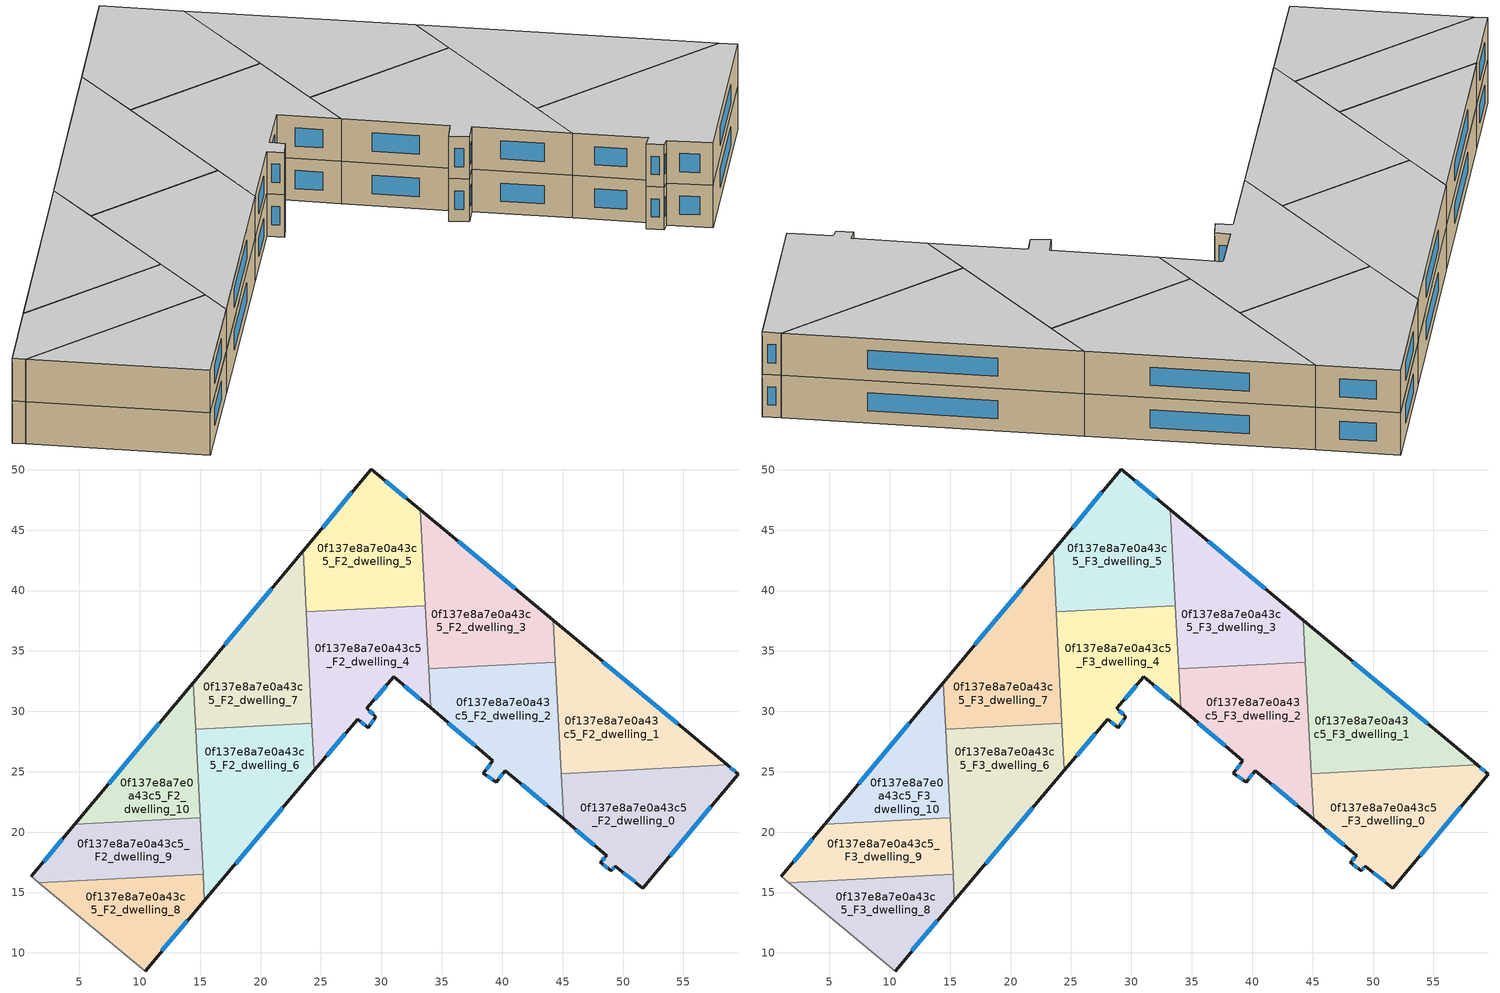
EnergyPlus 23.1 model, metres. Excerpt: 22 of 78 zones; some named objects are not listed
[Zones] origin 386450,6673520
0f137e8a7e0a43c5_F2_dwelling_0
 floor to 0f137e8a7e0a43c5_F1_dwelling_0 (EU_floor_Construction): 59.53,24.81 51.65,15.37 49.36,17.18 49.01,16.81 48.12,17.5 48.66,18.07 45.07,21.07 44.88,24.86 58.63,25.56 z6
 wall outside (EU_wall_Construction): 45.07,21.07 48.66,18.07 48.12,17.5 49.01,16.81 49.36,17.18 51.65,15.37 59.53,24.81 58.63,25.56 z6:9
 wall to 0f137e8a7e0a43c5_F2_dwelling_1 (EU_wall_Construction): 58.63,25.56 44.88,24.86 z6:9
 wall to 0f137e8a7e0a43c5_F2_dwelling_2 (EU_wall_Construction): 44.88,24.86 45.07,21.07 z6:9
 window (EU_Window_Construction): 48.37,17.3 48.75,17.01 / 48.5,17.9 48.27,17.66 / 46.1,20.21 47.63,18.92 / 59.27,25.03 58.89,25.35 / 53.9,18.07 57.28,22.11 / 50.02,16.66 50.99,15.89 / 49.11,16.91 49.26,17.07 z6.86:8.14
0f137e8a7e0a43c5_F2_dwelling_1
 floor to 0f137e8a7e0a43c5_F1_dwelling_1 (EU_floor_Construction): 58.63,25.56 44.88,24.86 44.22,37.54 z6
 wall outside (EU_wall_Construction): 58.63,25.56 44.22,37.54 z6:9
 wall to 0f137e8a7e0a43c5_F2_dwelling_3 (EU_wall_Construction): 44.22,37.54 44.4,34.08 z6:9
 wall to 0f137e8a7e0a43c5_F2_dwelling_2 (EU_wall_Construction): 44.4,34.08 44.88,24.86 z6:9
 window (EU_Window_Construction): 54.51,28.99 48.34,34.12 z6.86:8.14
0f137e8a7e0a43c5_F2_dwelling_10
 floor to 0f137e8a7e0a43c5_F1_dwelling_10 (EU_floor_Construction): 14.42,32.38 15,21.17 4.62,20.64 z6
 wall outside (EU_wall_Construction): 14.42,32.38 4.62,20.64 z6:9
 wall to 0f137e8a7e0a43c5_F2_dwelling_9 (EU_wall_Construction): 4.62,20.64 15,21.17 z6:9
 wall to 0f137e8a7e0a43c5_F2_dwelling_6 (EU_wall_Construction): 15,21.17 14.62,28.53 z6:9
 wall to 0f137e8a7e0a43c5_F2_dwelling_7 (EU_wall_Construction): 14.62,28.53 14.42,32.38 z6:9
 window (EU_Window_Construction): 11.62,29.03 7.42,23.99 z6.86:8.14
0f137e8a7e0a43c5_F2_dwelling_2
 floor to 0f137e8a7e0a43c5_F1_dwelling_2 (EU_floor_Construction): 44.4,34.08 45.07,21.07 40.26,25.1 39.51,24.15 38.44,24.88 39.22,25.91 34.07,30.28 33.9,33.54 z6
 wall outside (EU_wall_Construction): 34.07,30.28 39.22,25.91 38.44,24.88 39.51,24.15 40.26,25.1 45.07,21.07 z6:9
 wall to 0f137e8a7e0a43c5_F2_dwelling_3 (EU_wall_Construction): 44.4,34.08 33.9,33.54 z6:9
 wall to 0f137e8a7e0a43c5_F2_dwelling_4 (EU_wall_Construction): 33.9,33.54 34.07,30.28 z6:9
 window (EU_Window_Construction): 38.75,24.67 39.2,24.36 / 39,25.61 38.66,25.17 / 35.54,29.03 37.75,27.16 / 41.64,23.95 43.7,22.22 / 39.72,24.42 40.05,24.83 z6.86:8.14
0f137e8a7e0a43c5_F2_dwelling_3
 floor to 0f137e8a7e0a43c5_F1_dwelling_3 (EU_floor_Construction): 44.22,37.54 44.4,34.08 33.9,33.54 33.22,46.7 z6
 wall outside (EU_wall_Construction): 44.22,37.54 33.22,46.7 z6:9
 wall to 0f137e8a7e0a43c5_F2_dwelling_5 (EU_wall_Construction): 33.22,46.7 33.63,38.74 z6:9
 wall to 0f137e8a7e0a43c5_F2_dwelling_4 (EU_wall_Construction): 33.63,38.74 33.9,33.54 z6:9
 window (EU_Window_Construction): 41.08,40.16 36.37,44.08 z6.86:8.14
0f137e8a7e0a43c5_F2_dwelling_4
 floor to 0f137e8a7e0a43c5_F1_dwelling_4 (EU_floor_Construction): 33.63,38.74 34.07,30.28 31.03,32.86 28.8,30.25 29.53,29.55 28.9,28.65 28.04,29.35 24.45,25.11 23.78,38.23 z6
 wall outside (EU_wall_Construction): 24.45,25.11 28.04,29.35 28.9,28.65 29.53,29.55 28.8,30.25 31.03,32.86 34.07,30.28 z6:9
 wall to 0f137e8a7e0a43c5_F2_dwelling_5 (EU_wall_Construction): 33.63,38.74 23.78,38.23 z6:9
 wall to 0f137e8a7e0a43c5_F2_dwelling_7 (EU_wall_Construction): 23.78,38.23 24.25,29.02 z6:9
 wall to 0f137e8a7e0a43c5_F2_dwelling_6 (EU_wall_Construction): 24.25,29.02 24.45,25.11 z6:9
 window (EU_Window_Construction): 31.9,32.12 33.2,31.02 / 29.44,31 30.39,32.12 / 29.32,29.75 29.01,30.05 / 29.08,28.91 29.35,29.3 / 28.28,29.15 28.66,28.85 / 25.48,26.32 27.01,28.14 z6.86:8.14
0f137e8a7e0a43c5_F2_dwelling_5
 floor to 0f137e8a7e0a43c5_F1_dwelling_5 (EU_floor_Construction): 33.22,46.7 33.63,38.74 23.78,38.23 23.52,43.28 29.18,50.06 z6
 wall outside (EU_wall_Construction): 33.22,46.7 29.18,50.06 23.52,43.28 z6:9
 wall to 0f137e8a7e0a43c5_F2_dwelling_7 (EU_wall_Construction): 23.52,43.28 23.78,38.23 z6:9
 window (EU_Window_Construction): 27.56,48.12 25.14,45.22 / 32.07,47.66 30.33,49.1 z6.86:8.14
0f137e8a7e0a43c5_F2_dwelling_6
 floor to 0f137e8a7e0a43c5_F1_dwelling_6 (EU_floor_Construction): 24.25,29.02 24.45,25.11 15.35,14.33 14.62,28.53 z6
 wall outside (EU_wall_Construction): 15.35,14.33 24.45,25.11 z6:9
 wall to 0f137e8a7e0a43c5_F2_dwelling_7 (EU_wall_Construction): 24.25,29.02 14.62,28.53 z6:9
 wall to 0f137e8a7e0a43c5_F2_dwelling_8 (EU_wall_Construction): 15.24,16.51 15.35,14.33 z6:9
 wall to 0f137e8a7e0a43c5_F2_dwelling_9 (EU_wall_Construction): 15,21.17 15.24,16.51 z6:9
 window (EU_Window_Construction): 17.95,17.41 21.85,22.03 z6.86:8.14
0f137e8a7e0a43c5_F2_dwelling_7
 floor to 0f137e8a7e0a43c5_F1_dwelling_7 (EU_floor_Construction): 23.52,43.28 24.25,29.02 14.62,28.53 14.42,32.38 z6
 wall outside (EU_wall_Construction): 23.52,43.28 14.42,32.38 z6:9
 window (EU_Window_Construction): 20.92,40.17 17.02,35.5 z6.86:8.14
0f137e8a7e0a43c5_F2_dwelling_8
 floor to 0f137e8a7e0a43c5_F1_dwelling_8 (EU_floor_Construction): 15.24,16.51 15.35,14.33 10.43,8.51 1.66,15.81 z6
 wall outside (EU_wall_Construction): 10.43,8.51 15.35,14.33 z6:9
 wall adiabatic (EU_wall_Construction): 1.66,15.81 10.43,8.51 z6:9
 wall to 0f137e8a7e0a43c5_F2_dwelling_9 (EU_wall_Construction): 15.24,16.51 1.66,15.81 z6:9
 window (EU_Window_Construction): 11.84,10.17 13.94,12.66 z6.86:8.14
0f137e8a7e0a43c5_F2_dwelling_9
 floor to 0f137e8a7e0a43c5_F1_dwelling_9 (EU_floor_Construction): 15,21.17 15.24,16.51 1.66,15.81 1.02,16.34 4.62,20.64 z6
 wall outside (EU_wall_Construction): 4.62,20.64 1.02,16.34 z6:9
 wall adiabatic (EU_wall_Construction): 1.02,16.34 1.66,15.81 z6:9
 window (EU_Window_Construction): 3.59,19.41 2.05,17.57 z6.86:8.14
0f137e8a7e0a43c5_F3_dwelling_0
 floor to 0f137e8a7e0a43c5_F2_dwelling_0 (EU_floor_Construction): 59.53,24.81 51.65,15.37 49.36,17.18 49.01,16.81 48.12,17.5 48.66,18.07 45.07,21.07 44.88,24.86 58.63,25.56 z9
 wall outside (EU_wall_Construction): 45.07,21.07 48.66,18.07 48.12,17.5 49.01,16.81 49.36,17.18 51.65,15.37 59.53,24.81 58.63,25.56 z9:12
 wall to 0f137e8a7e0a43c5_F3_dwelling_1 (EU_wall_Construction): 58.63,25.56 44.88,24.86 z9:12
 wall to 0f137e8a7e0a43c5_F3_dwelling_2 (EU_wall_Construction): 44.88,24.86 45.07,21.07 z9:12
 window (EU_Window_Construction): 48.37,17.3 48.75,17.01 / 48.5,17.9 48.27,17.66 / 46.1,20.21 47.63,18.92 / 59.27,25.03 58.89,25.35 / 53.9,18.07 57.28,22.11 / 50.02,16.66 50.99,15.89 / 49.11,16.91 49.26,17.07 z9.86:11.14
 ceiling to 0f137e8a7e0a43c5_F4_dwelling_0 (EU_floor_Construction): 51.65,15.37 59.53,24.81 58.63,25.56 44.88,24.86 45.07,21.07 48.66,18.07 48.12,17.5 49.01,16.81 49.36,17.18 z12
0f137e8a7e0a43c5_F3_dwelling_1
 floor to 0f137e8a7e0a43c5_F2_dwelling_1 (EU_floor_Construction): 58.63,25.56 44.88,24.86 44.22,37.54 z9
 wall outside (EU_wall_Construction): 58.63,25.56 44.22,37.54 z9:12
 wall to 0f137e8a7e0a43c5_F3_dwelling_3 (EU_wall_Construction): 44.22,37.54 44.4,34.08 z9:12
 wall to 0f137e8a7e0a43c5_F3_dwelling_2 (EU_wall_Construction): 44.4,34.08 44.88,24.86 z9:12
 window (EU_Window_Construction): 54.51,28.99 48.34,34.12 z9.86:11.14
 ceiling to 0f137e8a7e0a43c5_F4_dwelling_1 (EU_floor_Construction): 58.63,25.56 44.22,37.54 44.88,24.86 z12
0f137e8a7e0a43c5_F3_dwelling_10
 floor to 0f137e8a7e0a43c5_F2_dwelling_10 (EU_floor_Construction): 14.42,32.38 15,21.17 4.62,20.64 z9
 wall outside (EU_wall_Construction): 14.42,32.38 4.62,20.64 z9:12
 wall to 0f137e8a7e0a43c5_F3_dwelling_9 (EU_wall_Construction): 4.62,20.64 15,21.17 z9:12
 wall to 0f137e8a7e0a43c5_F3_dwelling_6 (EU_wall_Construction): 15,21.17 14.62,28.53 z9:12
 wall to 0f137e8a7e0a43c5_F3_dwelling_7 (EU_wall_Construction): 14.62,28.53 14.42,32.38 z9:12
 window (EU_Window_Construction): 11.62,29.03 7.42,23.99 z9.86:11.14
 ceiling to 0f137e8a7e0a43c5_F4_dwelling_10 (EU_floor_Construction): 15,21.17 14.42,32.38 4.62,20.64 z12
0f137e8a7e0a43c5_F3_dwelling_2
 floor to 0f137e8a7e0a43c5_F2_dwelling_2 (EU_floor_Construction): 44.4,34.08 45.07,21.07 40.26,25.1 39.51,24.15 38.44,24.88 39.22,25.91 34.07,30.28 33.9,33.54 z9
 wall outside (EU_wall_Construction): 34.07,30.28 39.22,25.91 38.44,24.88 39.51,24.15 40.26,25.1 45.07,21.07 z9:12
 wall to 0f137e8a7e0a43c5_F3_dwelling_3 (EU_wall_Construction): 44.4,34.08 33.9,33.54 z9:12
 wall to 0f137e8a7e0a43c5_F3_dwelling_4 (EU_wall_Construction): 33.9,33.54 34.07,30.28 z9:12
 window (EU_Window_Construction): 38.75,24.67 39.2,24.36 / 39,25.61 38.66,25.17 / 35.54,29.03 37.75,27.16 / 41.64,23.95 43.7,22.22 / 39.72,24.42 40.05,24.83 z9.86:11.14
 ceiling to 0f137e8a7e0a43c5_F4_dwelling_2 (EU_floor_Construction): 45.07,21.07 44.4,34.08 33.9,33.54 34.07,30.28 39.22,25.91 38.44,24.88 39.51,24.15 40.26,25.1 z12
0f137e8a7e0a43c5_F3_dwelling_3
 floor to 0f137e8a7e0a43c5_F2_dwelling_3 (EU_floor_Construction): 44.22,37.54 44.4,34.08 33.9,33.54 33.22,46.7 z9
 wall outside (EU_wall_Construction): 44.22,37.54 33.22,46.7 z9:12
 wall to 0f137e8a7e0a43c5_F3_dwelling_5 (EU_wall_Construction): 33.22,46.7 33.63,38.74 z9:12
 wall to 0f137e8a7e0a43c5_F3_dwelling_4 (EU_wall_Construction): 33.63,38.74 33.9,33.54 z9:12
 window (EU_Window_Construction): 41.08,40.16 36.37,44.08 z9.86:11.14
 ceiling to 0f137e8a7e0a43c5_F4_dwelling_3 (EU_floor_Construction): 44.4,34.08 44.22,37.54 33.22,46.7 33.9,33.54 z12
0f137e8a7e0a43c5_F3_dwelling_4
 floor to 0f137e8a7e0a43c5_F2_dwelling_4 (EU_floor_Construction): 33.63,38.74 34.07,30.28 31.03,32.86 28.8,30.25 29.53,29.55 28.9,28.65 28.04,29.35 24.45,25.11 23.78,38.23 z9
 wall outside (EU_wall_Construction): 24.45,25.11 28.04,29.35 28.9,28.65 29.53,29.55 28.8,30.25 31.03,32.86 34.07,30.28 z9:12
 wall to 0f137e8a7e0a43c5_F3_dwelling_5 (EU_wall_Construction): 33.63,38.74 23.78,38.23 z9:12
 wall to 0f137e8a7e0a43c5_F3_dwelling_7 (EU_wall_Construction): 23.78,38.23 24.25,29.02 z9:12
 wall to 0f137e8a7e0a43c5_F3_dwelling_6 (EU_wall_Construction): 24.25,29.02 24.45,25.11 z9:12
 window (EU_Window_Construction): 31.9,32.12 33.2,31.02 / 29.44,31 30.39,32.12 / 29.32,29.75 29.01,30.05 / 29.08,28.91 29.35,29.3 / 28.28,29.15 28.66,28.85 / 25.48,26.32 27.01,28.14 z9.86:11.14
 ceiling to 0f137e8a7e0a43c5_F4_dwelling_4 (EU_floor_Construction): 34.07,30.28 33.63,38.74 23.78,38.23 24.45,25.11 28.04,29.35 28.9,28.65 29.53,29.55 28.8,30.25 31.03,32.86 z12
0f137e8a7e0a43c5_F3_dwelling_5
 floor to 0f137e8a7e0a43c5_F2_dwelling_5 (EU_floor_Construction): 33.22,46.7 33.63,38.74 23.78,38.23 23.52,43.28 29.18,50.06 z9
 wall outside (EU_wall_Construction): 33.22,46.7 29.18,50.06 23.52,43.28 z9:12
 wall to 0f137e8a7e0a43c5_F3_dwelling_7 (EU_wall_Construction): 23.52,43.28 23.78,38.23 z9:12
 window (EU_Window_Construction): 27.56,48.12 25.14,45.22 / 32.07,47.66 30.33,49.1 z9.86:11.14
 ceiling to 0f137e8a7e0a43c5_F4_dwelling_5 (EU_floor_Construction): 33.63,38.74 33.22,46.7 29.18,50.06 23.52,43.28 23.78,38.23 z12
0f137e8a7e0a43c5_F3_dwelling_6
 floor to 0f137e8a7e0a43c5_F2_dwelling_6 (EU_floor_Construction): 24.25,29.02 24.45,25.11 15.35,14.33 14.62,28.53 z9
 wall outside (EU_wall_Construction): 15.35,14.33 24.45,25.11 z9:12
 wall to 0f137e8a7e0a43c5_F3_dwelling_7 (EU_wall_Construction): 24.25,29.02 14.62,28.53 z9:12
 wall to 0f137e8a7e0a43c5_F3_dwelling_8 (EU_wall_Construction): 15.24,16.51 15.35,14.33 z9:12
 wall to 0f137e8a7e0a43c5_F3_dwelling_9 (EU_wall_Construction): 15,21.17 15.24,16.51 z9:12
 window (EU_Window_Construction): 17.95,17.41 21.85,22.03 z9.86:11.14
 ceiling to 0f137e8a7e0a43c5_F4_dwelling_6 (EU_floor_Construction): 15.35,14.33 24.45,25.11 24.25,29.02 14.62,28.53 z12
0f137e8a7e0a43c5_F3_dwelling_7
 floor to 0f137e8a7e0a43c5_F2_dwelling_7 (EU_floor_Construction): 23.52,43.28 24.25,29.02 14.62,28.53 14.42,32.38 z9
 wall outside (EU_wall_Construction): 23.52,43.28 14.42,32.38 z9:12
 window (EU_Window_Construction): 20.92,40.17 17.02,35.5 z9.86:11.14
 ceiling to 0f137e8a7e0a43c5_F4_dwelling_7 (EU_floor_Construction): 24.25,29.02 23.52,43.28 14.42,32.38 14.62,28.53 z12
0f137e8a7e0a43c5_F3_dwelling_8
 floor to 0f137e8a7e0a43c5_F2_dwelling_8 (EU_floor_Construction): 15.24,16.51 15.35,14.33 10.43,8.51 1.66,15.81 z9
 wall outside (EU_wall_Construction): 10.43,8.51 15.35,14.33 z9:12
 wall adiabatic (EU_wall_Construction): 1.66,15.81 10.43,8.51 z9:12
 wall to 0f137e8a7e0a43c5_F3_dwelling_9 (EU_wall_Construction): 15.24,16.51 1.66,15.81 z9:12
 window (EU_Window_Construction): 11.84,10.17 13.94,12.66 z9.86:11.14
 ceiling to 0f137e8a7e0a43c5_F4_dwelling_8 (EU_floor_Construction): 10.43,8.51 15.35,14.33 15.24,16.51 1.66,15.81 z12
0f137e8a7e0a43c5_F3_dwelling_9
 floor to 0f137e8a7e0a43c5_F2_dwelling_9 (EU_floor_Construction): 15,21.17 15.24,16.51 1.66,15.81 1.02,16.34 4.62,20.64 z9
 wall outside (EU_wall_Construction): 4.62,20.64 1.02,16.34 z9:12
 wall adiabatic (EU_wall_Construction): 1.02,16.34 1.66,15.81 z9:12
 window (EU_Window_Construction): 3.59,19.41 2.05,17.57 z9.86:11.14
 ceiling to 0f137e8a7e0a43c5_F4_dwelling_9 (EU_floor_Construction): 15.24,16.51 15,21.17 4.62,20.64 1.02,16.34 1.66,15.81 z12
[Building]
EU S2 Campaign: North Axis=0; Terrain=City; Solar Distribution=FullExterior
[Site:Location]
Helsinki-Vantaa.AP: Latitude=60.317; Longitude=24.963; Time Zone=2; Elevation=54.6
[SizingPeriod:WeatherFileDays]
AnnualSizingPeriod: Begin Month=1; Begin Day of Month=1; End Month=12; End Day of Month=31; Day of Week for Start Day=Monday; Use Weather File Daylight Saving Period=No; Use Weather File Rain and Snow Indicators=No
[MATERIAL]
EU_InternalMass_Material: Roughness=MediumRough; Thickness=0.1; Conductivity=1; Density=1800; Specific Heat=900; Thermal Absorptance=0.9; Solar Absorptance=0.7; Visible Absorptance=0.7
[MATERIAL:NOMASS] Roughness=MediumRough; Thermal Absorptance=0.9; Solar Absorptance=0.7; Visible Absorptance=0.7
Name | Thermal Resistance
EU_wall_NoMass | 1.10183
EU_floor_NoMass | 1.70606
[WINDOWMATERIAL:SIMPLEGLAZINGSYSTEM]
EU_Window_SimpleGlazing: UFactor=3.11035; Solar Heat Gain Coefficient=0.8; Visible Transmittance=0.8
[CONSTRUCTION]
EU_wall_Construction: EU_wall_NoMass
EU_floor_Construction: EU_floor_NoMass
EU_Window_Construction: EU_Window_SimpleGlazing
EU_InternalMass_Construction: EU_InternalMass_Material
[ZONE] Type=1; Multiplier=1; Ceiling Height=autocalculate; Floor Area=autocalculate; Part of Total Floor Area=Yes
Name | Volume
0f137e8a7e0a43c5_F2_dwelling_0; 0f137e8a7e0a43c5_F3_dwelling_0 | 262.453
0f137e8a7e0a43c5_F2_dwelling_1; 0f137e8a7e0a43c5_F3_dwelling_1; 0f137e8a7e0a43c5_F2_dwelling_6; 0f137e8a7e0a43c5_F3_dwelling_6 | 262.46
0f137e8a7e0a43c5_F2_dwelling_10; 0f137e8a7e0a43c5_F3_dwelling_10; 0f137e8a7e0a43c5_F2_dwelling_8; 0f137e8a7e0a43c5_F3_dwelling_8 | 174.97
0f137e8a7e0a43c5_F2_dwelling_2; 0f137e8a7e0a43c5_F3_dwelling_2 | 262.455
0f137e8a7e0a43c5_F2_dwelling_3; 0f137e8a7e0a43c5_F3_dwelling_3 | 262.452
0f137e8a7e0a43c5_F2_dwelling_4; 0f137e8a7e0a43c5_F3_dwelling_4 | 262.442
0f137e8a7e0a43c5_F2_dwelling_5; 0f137e8a7e0a43c5_F3_dwelling_5 | 262.477
0f137e8a7e0a43c5_F2_dwelling_7; 0f137e8a7e0a43c5_F3_dwelling_7 | 262.468
0f137e8a7e0a43c5_F2_dwelling_9; 0f137e8a7e0a43c5_F3_dwelling_9 | 175.006
[INTERNALMASS] Construction=EU_InternalMass_Construction
Name | Zone or ZoneList | Surface Area
0f137e8a7e0a43c5_F2_dwelling_0_EU_InternalMass | 0f137e8a7e0a43c5_F2_dwelling_0 | 87.484
0f137e8a7e0a43c5_F2_dwelling_1_EU_InternalMass | 0f137e8a7e0a43c5_F2_dwelling_1 | 87.4867
0f137e8a7e0a43c5_F2_dwelling_2_EU_InternalMass | 0f137e8a7e0a43c5_F2_dwelling_2 | 87.4849
0f137e8a7e0a43c5_F2_dwelling_3_EU_InternalMass | 0f137e8a7e0a43c5_F2_dwelling_3 | 87.4838
0f137e8a7e0a43c5_F2_dwelling_4_EU_InternalMass | 0f137e8a7e0a43c5_F2_dwelling_4 | 87.4848
0f137e8a7e0a43c5_F2_dwelling_5_EU_InternalMass | 0f137e8a7e0a43c5_F2_dwelling_5 | 87.4925
0f137e8a7e0a43c5_F2_dwelling_6_EU_InternalMass | 0f137e8a7e0a43c5_F2_dwelling_6 | 87.4869
0f137e8a7e0a43c5_F2_dwelling_7_EU_InternalMass | 0f137e8a7e0a43c5_F2_dwelling_7 | 87.4893
0f137e8a7e0a43c5_F2_dwelling_8_EU_InternalMass | 0f137e8a7e0a43c5_F2_dwelling_8 | 58.3235
0f137e8a7e0a43c5_F2_dwelling_9_EU_InternalMass | 0f137e8a7e0a43c5_F2_dwelling_9 | 58.3357
0f137e8a7e0a43c5_F2_dwelling_10_EU_InternalMass | 0f137e8a7e0a43c5_F2_dwelling_10 | 58.3233
0f137e8a7e0a43c5_F3_dwelling_0_EU_InternalMass | 0f137e8a7e0a43c5_F3_dwelling_0 | 87.484
0f137e8a7e0a43c5_F3_dwelling_1_EU_InternalMass | 0f137e8a7e0a43c5_F3_dwelling_1 | 87.4867
0f137e8a7e0a43c5_F3_dwelling_2_EU_InternalMass | 0f137e8a7e0a43c5_F3_dwelling_2 | 87.4849
0f137e8a7e0a43c5_F3_dwelling_3_EU_InternalMass | 0f137e8a7e0a43c5_F3_dwelling_3 | 87.4838
0f137e8a7e0a43c5_F3_dwelling_4_EU_InternalMass | 0f137e8a7e0a43c5_F3_dwelling_4 | 87.4848
0f137e8a7e0a43c5_F3_dwelling_5_EU_InternalMass | 0f137e8a7e0a43c5_F3_dwelling_5 | 87.4925
0f137e8a7e0a43c5_F3_dwelling_6_EU_InternalMass | 0f137e8a7e0a43c5_F3_dwelling_6 | 87.4869
0f137e8a7e0a43c5_F3_dwelling_7_EU_InternalMass | 0f137e8a7e0a43c5_F3_dwelling_7 | 87.4893
0f137e8a7e0a43c5_F3_dwelling_8_EU_InternalMass | 0f137e8a7e0a43c5_F3_dwelling_8 | 58.3235
0f137e8a7e0a43c5_F3_dwelling_9_EU_InternalMass | 0f137e8a7e0a43c5_F3_dwelling_9 | 58.3357
0f137e8a7e0a43c5_F3_dwelling_10_EU_InternalMass | 0f137e8a7e0a43c5_F3_dwelling_10 | 58.3233
[OTHEREQUIPMENT] Fuel Type=Electricity; Design Level Calculation Method=Watts/Area; Power per Zone Floor Area=1; Fraction Latent=0; Fraction Radiant=0; Fraction Lost=0; Carbon Dioxide Generation Rate=0; EndUse Subcategory=EU_Step8_InternalGains
Name | Zone or ZoneList or Space or SpaceList | Schedule
EU_Step8_InternalGain_0f137e8a7e0a43c5_F2_dwelling_0_f000 | 0f137e8a7e0a43c5_F2_dwelling_0 | EU_Step8_GainSchedule_0f137e8a7e0a43c5_F2_dwelling_0_f000
EU_Step8_InternalGain_0f137e8a7e0a43c5_F2_dwelling_1_f000 | 0f137e8a7e0a43c5_F2_dwelling_1 | EU_Step8_GainSchedule_0f137e8a7e0a43c5_F2_dwelling_1_f000
EU_Step8_InternalGain_0f137e8a7e0a43c5_F2_dwelling_2_f000 | 0f137e8a7e0a43c5_F2_dwelling_2 | EU_Step8_GainSchedule_0f137e8a7e0a43c5_F2_dwelling_2_f000
EU_Step8_InternalGain_0f137e8a7e0a43c5_F2_dwelling_3_f000 | 0f137e8a7e0a43c5_F2_dwelling_3 | EU_Step8_GainSchedule_0f137e8a7e0a43c5_F2_dwelling_3_f000
EU_Step8_InternalGain_0f137e8a7e0a43c5_F2_dwelling_4_f000 | 0f137e8a7e0a43c5_F2_dwelling_4 | EU_Step8_GainSchedule_0f137e8a7e0a43c5_F2_dwelling_4_f000
EU_Step8_InternalGain_0f137e8a7e0a43c5_F2_dwelling_5_f000 | 0f137e8a7e0a43c5_F2_dwelling_5 | EU_Step8_GainSchedule_0f137e8a7e0a43c5_F2_dwelling_5_f000
EU_Step8_InternalGain_0f137e8a7e0a43c5_F2_dwelling_6_f000 | 0f137e8a7e0a43c5_F2_dwelling_6 | EU_Step8_GainSchedule_0f137e8a7e0a43c5_F2_dwelling_6_f000
EU_Step8_InternalGain_0f137e8a7e0a43c5_F2_dwelling_7_f000 | 0f137e8a7e0a43c5_F2_dwelling_7 | EU_Step8_GainSchedule_0f137e8a7e0a43c5_F2_dwelling_7_f000
EU_Step8_InternalGain_0f137e8a7e0a43c5_F2_dwelling_8_f000 | 0f137e8a7e0a43c5_F2_dwelling_8 | EU_Step8_GainSchedule_0f137e8a7e0a43c5_F2_dwelling_8_f000
EU_Step8_InternalGain_0f137e8a7e0a43c5_F2_dwelling_9_f000 | 0f137e8a7e0a43c5_F2_dwelling_9 | EU_Step8_GainSchedule_0f137e8a7e0a43c5_F2_dwelling_9_f000
EU_Step8_InternalGain_0f137e8a7e0a43c5_F2_dwelling_10_f000 | 0f137e8a7e0a43c5_F2_dwelling_10 | EU_Step8_GainSchedule_0f137e8a7e0a43c5_F2_dwelling_10_f000
EU_Step8_InternalGain_0f137e8a7e0a43c5_F3_dwelling_0_f000 | 0f137e8a7e0a43c5_F3_dwelling_0 | EU_Step8_GainSchedule_0f137e8a7e0a43c5_F3_dwelling_0_f000
EU_Step8_InternalGain_0f137e8a7e0a43c5_F3_dwelling_1_f000 | 0f137e8a7e0a43c5_F3_dwelling_1 | EU_Step8_GainSchedule_0f137e8a7e0a43c5_F3_dwelling_1_f000
EU_Step8_InternalGain_0f137e8a7e0a43c5_F3_dwelling_2_f000 | 0f137e8a7e0a43c5_F3_dwelling_2 | EU_Step8_GainSchedule_0f137e8a7e0a43c5_F3_dwelling_2_f000
EU_Step8_InternalGain_0f137e8a7e0a43c5_F3_dwelling_3_f000 | 0f137e8a7e0a43c5_F3_dwelling_3 | EU_Step8_GainSchedule_0f137e8a7e0a43c5_F3_dwelling_3_f000
EU_Step8_InternalGain_0f137e8a7e0a43c5_F3_dwelling_4_f000 | 0f137e8a7e0a43c5_F3_dwelling_4 | EU_Step8_GainSchedule_0f137e8a7e0a43c5_F3_dwelling_4_f000
EU_Step8_InternalGain_0f137e8a7e0a43c5_F3_dwelling_5_f000 | 0f137e8a7e0a43c5_F3_dwelling_5 | EU_Step8_GainSchedule_0f137e8a7e0a43c5_F3_dwelling_5_f000
EU_Step8_InternalGain_0f137e8a7e0a43c5_F3_dwelling_6_f000 | 0f137e8a7e0a43c5_F3_dwelling_6 | EU_Step8_GainSchedule_0f137e8a7e0a43c5_F3_dwelling_6_f000
EU_Step8_InternalGain_0f137e8a7e0a43c5_F3_dwelling_7_f000 | 0f137e8a7e0a43c5_F3_dwelling_7 | EU_Step8_GainSchedule_0f137e8a7e0a43c5_F3_dwelling_7_f000
EU_Step8_InternalGain_0f137e8a7e0a43c5_F3_dwelling_8_f000 | 0f137e8a7e0a43c5_F3_dwelling_8 | EU_Step8_GainSchedule_0f137e8a7e0a43c5_F3_dwelling_8_f000
EU_Step8_InternalGain_0f137e8a7e0a43c5_F3_dwelling_9_f000 | 0f137e8a7e0a43c5_F3_dwelling_9 | EU_Step8_GainSchedule_0f137e8a7e0a43c5_F3_dwelling_9_f000
EU_Step8_InternalGain_0f137e8a7e0a43c5_F3_dwelling_10_f000 | 0f137e8a7e0a43c5_F3_dwelling_10 | EU_Step8_GainSchedule_0f137e8a7e0a43c5_F3_dwelling_10_f000
[ZONEVENTILATION:DESIGNFLOWRATE] Schedule=EU_AlwaysOn; Design Flow Rate Calculation Method=AirChanges/Hour; Air Changes per Hour=0.756316; Ventilation Type=Natural; Fan Pressure Rise=0; Fan Total Efficiency=1; Constant Term Coefficient=1; Temperature Term Coefficient=0; Velocity Term Coefficient=0; Velocity Squared Term Coefficient=0; Minimum Indoor Temperature=-100; Maximum Indoor Temperature=100; Delta Temperature=-100; Minimum Outdoor Temperature=-100; Maximum Outdoor Temperature=100; Maximum Wind Speed=40
Name | Zone or ZoneList or Space or SpaceList
EU_ConstantAir_0f137e8a7e0a43c5_F2_dwelling_0 | 0f137e8a7e0a43c5_F2_dwelling_0
EU_ConstantAir_0f137e8a7e0a43c5_F2_dwelling_1 | 0f137e8a7e0a43c5_F2_dwelling_1
EU_ConstantAir_0f137e8a7e0a43c5_F2_dwelling_2 | 0f137e8a7e0a43c5_F2_dwelling_2
EU_ConstantAir_0f137e8a7e0a43c5_F2_dwelling_3 | 0f137e8a7e0a43c5_F2_dwelling_3
EU_ConstantAir_0f137e8a7e0a43c5_F2_dwelling_4 | 0f137e8a7e0a43c5_F2_dwelling_4
EU_ConstantAir_0f137e8a7e0a43c5_F2_dwelling_5 | 0f137e8a7e0a43c5_F2_dwelling_5
EU_ConstantAir_0f137e8a7e0a43c5_F2_dwelling_6 | 0f137e8a7e0a43c5_F2_dwelling_6
EU_ConstantAir_0f137e8a7e0a43c5_F2_dwelling_7 | 0f137e8a7e0a43c5_F2_dwelling_7
EU_ConstantAir_0f137e8a7e0a43c5_F2_dwelling_8 | 0f137e8a7e0a43c5_F2_dwelling_8
EU_ConstantAir_0f137e8a7e0a43c5_F2_dwelling_9 | 0f137e8a7e0a43c5_F2_dwelling_9
EU_ConstantAir_0f137e8a7e0a43c5_F2_dwelling_10 | 0f137e8a7e0a43c5_F2_dwelling_10
EU_ConstantAir_0f137e8a7e0a43c5_F3_dwelling_0 | 0f137e8a7e0a43c5_F3_dwelling_0
EU_ConstantAir_0f137e8a7e0a43c5_F3_dwelling_1 | 0f137e8a7e0a43c5_F3_dwelling_1
EU_ConstantAir_0f137e8a7e0a43c5_F3_dwelling_2 | 0f137e8a7e0a43c5_F3_dwelling_2
EU_ConstantAir_0f137e8a7e0a43c5_F3_dwelling_3 | 0f137e8a7e0a43c5_F3_dwelling_3
EU_ConstantAir_0f137e8a7e0a43c5_F3_dwelling_4 | 0f137e8a7e0a43c5_F3_dwelling_4
EU_ConstantAir_0f137e8a7e0a43c5_F3_dwelling_5 | 0f137e8a7e0a43c5_F3_dwelling_5
EU_ConstantAir_0f137e8a7e0a43c5_F3_dwelling_6 | 0f137e8a7e0a43c5_F3_dwelling_6
EU_ConstantAir_0f137e8a7e0a43c5_F3_dwelling_7 | 0f137e8a7e0a43c5_F3_dwelling_7
EU_ConstantAir_0f137e8a7e0a43c5_F3_dwelling_8 | 0f137e8a7e0a43c5_F3_dwelling_8
EU_ConstantAir_0f137e8a7e0a43c5_F3_dwelling_9 | 0f137e8a7e0a43c5_F3_dwelling_9
EU_ConstantAir_0f137e8a7e0a43c5_F3_dwelling_10 | 0f137e8a7e0a43c5_F3_dwelling_10
[HVACTEMPLATE:ZONE:IDEALLOADSAIRSYSTEM] System Availability Schedule=EU_AlwaysOn; Maximum Heating Supply Air Temperature=50; Minimum Cooling Supply Air Temperature=13; Maximum Heating Supply Air Humidity Ratio=0.0156; Minimum Cooling Supply Air Humidity Ratio=0.0077; Heating Limit=NoLimit; Cooling Limit=NoLimit; Heating Availability Schedule=EU_AlwaysOn; Cooling Availability Schedule=EU_CoolingOff; Dehumidification Control Type=ConstantSensibleHeatRatio; Cooling Sensible Heat Ratio=0.7; Dehumidification Setpoint=60; Humidification Control Type=None; Humidification Setpoint=30; Outdoor Air Method=None; Outdoor Air Flow Rate per Person=0.00944; Outdoor Air Flow Rate per Zone Floor Area=0; Outdoor Air Flow Rate per Zone=0; Demand Controlled Ventilation Type=None; Outdoor Air Economizer Type=NoEconomizer; Heat Recovery Type=None; Sensible Heat Recovery Effectiveness=0.7; Latent Heat Recovery Effectiveness=0.65
Name | Template Thermostat
0f137e8a7e0a43c5_F2_dwelling_0 | EU_HeatOnly_0f137e8a7e0a43c5_F2_dwelling_0
0f137e8a7e0a43c5_F2_dwelling_1 | EU_HeatOnly_0f137e8a7e0a43c5_F2_dwelling_1
0f137e8a7e0a43c5_F2_dwelling_2 | EU_HeatOnly_0f137e8a7e0a43c5_F2_dwelling_2
0f137e8a7e0a43c5_F2_dwelling_3 | EU_HeatOnly_0f137e8a7e0a43c5_F2_dwelling_3
0f137e8a7e0a43c5_F2_dwelling_4 | EU_HeatOnly_0f137e8a7e0a43c5_F2_dwelling_4
0f137e8a7e0a43c5_F2_dwelling_5 | EU_HeatOnly_0f137e8a7e0a43c5_F2_dwelling_5
0f137e8a7e0a43c5_F2_dwelling_6 | EU_HeatOnly_0f137e8a7e0a43c5_F2_dwelling_6
0f137e8a7e0a43c5_F2_dwelling_7 | EU_HeatOnly_0f137e8a7e0a43c5_F2_dwelling_7
0f137e8a7e0a43c5_F2_dwelling_8 | EU_HeatOnly_0f137e8a7e0a43c5_F2_dwelling_8
0f137e8a7e0a43c5_F2_dwelling_9 | EU_HeatOnly_0f137e8a7e0a43c5_F2_dwelling_9
0f137e8a7e0a43c5_F2_dwelling_10 | EU_HeatOnly_0f137e8a7e0a43c5_F2_dwelling_10
0f137e8a7e0a43c5_F3_dwelling_0 | EU_HeatOnly_0f137e8a7e0a43c5_F3_dwelling_0
0f137e8a7e0a43c5_F3_dwelling_1 | EU_HeatOnly_0f137e8a7e0a43c5_F3_dwelling_1
0f137e8a7e0a43c5_F3_dwelling_2 | EU_HeatOnly_0f137e8a7e0a43c5_F3_dwelling_2
0f137e8a7e0a43c5_F3_dwelling_3 | EU_HeatOnly_0f137e8a7e0a43c5_F3_dwelling_3
0f137e8a7e0a43c5_F3_dwelling_4 | EU_HeatOnly_0f137e8a7e0a43c5_F3_dwelling_4
0f137e8a7e0a43c5_F3_dwelling_5 | EU_HeatOnly_0f137e8a7e0a43c5_F3_dwelling_5
0f137e8a7e0a43c5_F3_dwelling_6 | EU_HeatOnly_0f137e8a7e0a43c5_F3_dwelling_6
0f137e8a7e0a43c5_F3_dwelling_7 | EU_HeatOnly_0f137e8a7e0a43c5_F3_dwelling_7
0f137e8a7e0a43c5_F3_dwelling_8 | EU_HeatOnly_0f137e8a7e0a43c5_F3_dwelling_8
0f137e8a7e0a43c5_F3_dwelling_9 | EU_HeatOnly_0f137e8a7e0a43c5_F3_dwelling_9
0f137e8a7e0a43c5_F3_dwelling_10 | EU_HeatOnly_0f137e8a7e0a43c5_F3_dwelling_10
[SIZING:ZONE] Zone Cooling Design Supply Air Temperature Input Method=SupplyAirTemperature; Zone Cooling Design Supply Air Temperature=13; Zone Heating Design Supply Air Temperature Input Method=SupplyAirTemperature; Zone Heating Design Supply Air Temperature=50; Zone Cooling Design Supply Air Humidity Ratio=0.008; Zone Heating Design Supply Air Humidity Ratio=0.008; Cooling Design Air Flow Method=DesignDay; Cooling Design Air Flow Rate=0; Cooling Minimum Air Flow per Zone Floor Area=0.000762; Cooling Minimum Air Flow=0; Cooling Minimum Air Flow Fraction=0.2; Heating Design Air Flow Method=DesignDay; Heating Design Air Flow Rate=0; Heating Maximum Air Flow per Zone Floor Area=0.002032; Heating Maximum Air Flow=0.141576; Heating Maximum Air Flow Fraction=0.3; Account for Dedicated Outdoor Air System=No; Dedicated Outdoor Air System Control Strategy=NeutralSupplyAir; Dedicated Outdoor Air Low Setpoint Temperature for Design=autosize; Dedicated Outdoor Air High Setpoint Temperature for Design=autosize; Zone Load Sizing Method=Sensible Load Only No Latent Load; Zone Latent Cooling Design Supply Air Humidity Ratio Input Method=HumidityRatioDifference; Zone Cooling Design Supply Air Humidity Ratio Difference=0.005; Zone Latent Heating Design Supply Air Humidity Ratio Input Method=HumidityRatioDifference; Zone Humidification Design Supply Air Humidity Ratio Difference=0.005
0f137e8a7e0a43c5_F2_dwelling_0; 0f137e8a7e0a43c5_F2_dwelling_1; 0f137e8a7e0a43c5_F2_dwelling_2; 0f137e8a7e0a43c5_F2_dwelling_3; 0f137e8a7e0a43c5_F2_dwelling_4; 0f137e8a7e0a43c5_F2_dwelling_5; 0f137e8a7e0a43c5_F2_dwelling_6; 0f137e8a7e0a43c5_F2_dwelling_7; 0f137e8a7e0a43c5_F2_dwelling_8; 0f137e8a7e0a43c5_F2_dwelling_9; 0f137e8a7e0a43c5_F2_dwelling_10; 0f137e8a7e0a43c5_F3_dwelling_0; 0f137e8a7e0a43c5_F3_dwelling_1; 0f137e8a7e0a43c5_F3_dwelling_2; 0f137e8a7e0a43c5_F3_dwelling_3; 0f137e8a7e0a43c5_F3_dwelling_4; 0f137e8a7e0a43c5_F3_dwelling_5; 0f137e8a7e0a43c5_F3_dwelling_6; 0f137e8a7e0a43c5_F3_dwelling_7; 0f137e8a7e0a43c5_F3_dwelling_8; 0f137e8a7e0a43c5_F3_dwelling_9; 0f137e8a7e0a43c5_F3_dwelling_10
[SCHEDULE:CONSTANT]
Name | Hourly Value
EU_AlwaysOn | 1
EU_CoolingOff | 0
[SCHEDULE:FILE] Column Number=1; Rows to Skip at Top=0; Number of Hours of Data=8760; Column Separator=Comma; Interpolate to Timestep=No; Minutes per Item=60; Adjust Schedule for Daylight Savings=Yes
Name | File
EU_Step8_GainSchedule_0f137e8a7e0a43c5_F2_dwelling_0_f000 | ../../schedules/0f137e8a7e0a43c5/0f137e8a7e0a43c5_F2_dwelling_0_f000_gain.csv
EU_Step8_GainSchedule_0f137e8a7e0a43c5_F2_dwelling_1_f000 | ../../schedules/0f137e8a7e0a43c5/0f137e8a7e0a43c5_F2_dwelling_1_f000_gain.csv
EU_Step8_GainSchedule_0f137e8a7e0a43c5_F2_dwelling_2_f000 | ../../schedules/0f137e8a7e0a43c5/0f137e8a7e0a43c5_F2_dwelling_2_f000_gain.csv
EU_Step8_GainSchedule_0f137e8a7e0a43c5_F2_dwelling_3_f000 | ../../schedules/0f137e8a7e0a43c5/0f137e8a7e0a43c5_F2_dwelling_3_f000_gain.csv
EU_Step8_GainSchedule_0f137e8a7e0a43c5_F2_dwelling_4_f000 | ../../schedules/0f137e8a7e0a43c5/0f137e8a7e0a43c5_F2_dwelling_4_f000_gain.csv
EU_Step8_GainSchedule_0f137e8a7e0a43c5_F2_dwelling_5_f000 | ../../schedules/0f137e8a7e0a43c5/0f137e8a7e0a43c5_F2_dwelling_5_f000_gain.csv
EU_Step8_GainSchedule_0f137e8a7e0a43c5_F2_dwelling_6_f000 | ../../schedules/0f137e8a7e0a43c5/0f137e8a7e0a43c5_F2_dwelling_6_f000_gain.csv
EU_Step8_GainSchedule_0f137e8a7e0a43c5_F2_dwelling_7_f000 | ../../schedules/0f137e8a7e0a43c5/0f137e8a7e0a43c5_F2_dwelling_7_f000_gain.csv
EU_Step8_GainSchedule_0f137e8a7e0a43c5_F2_dwelling_8_f000 | ../../schedules/0f137e8a7e0a43c5/0f137e8a7e0a43c5_F2_dwelling_8_f000_gain.csv
EU_Step8_GainSchedule_0f137e8a7e0a43c5_F2_dwelling_9_f000 | ../../schedules/0f137e8a7e0a43c5/0f137e8a7e0a43c5_F2_dwelling_9_f000_gain.csv
EU_Step8_GainSchedule_0f137e8a7e0a43c5_F2_dwelling_10_f000 | ../../schedules/0f137e8a7e0a43c5/0f137e8a7e0a43c5_F2_dwelling_10_f000_gain.csv
EU_Step8_GainSchedule_0f137e8a7e0a43c5_F3_dwelling_0_f000 | ../../schedules/0f137e8a7e0a43c5/0f137e8a7e0a43c5_F3_dwelling_0_f000_gain.csv
EU_Step8_GainSchedule_0f137e8a7e0a43c5_F3_dwelling_1_f000 | ../../schedules/0f137e8a7e0a43c5/0f137e8a7e0a43c5_F3_dwelling_1_f000_gain.csv
EU_Step8_GainSchedule_0f137e8a7e0a43c5_F3_dwelling_2_f000 | ../../schedules/0f137e8a7e0a43c5/0f137e8a7e0a43c5_F3_dwelling_2_f000_gain.csv
EU_Step8_GainSchedule_0f137e8a7e0a43c5_F3_dwelling_3_f000 | ../../schedules/0f137e8a7e0a43c5/0f137e8a7e0a43c5_F3_dwelling_3_f000_gain.csv
EU_Step8_GainSchedule_0f137e8a7e0a43c5_F3_dwelling_4_f000 | ../../schedules/0f137e8a7e0a43c5/0f137e8a7e0a43c5_F3_dwelling_4_f000_gain.csv
EU_Step8_GainSchedule_0f137e8a7e0a43c5_F3_dwelling_5_f000 | ../../schedules/0f137e8a7e0a43c5/0f137e8a7e0a43c5_F3_dwelling_5_f000_gain.csv
EU_Step8_GainSchedule_0f137e8a7e0a43c5_F3_dwelling_6_f000 | ../../schedules/0f137e8a7e0a43c5/0f137e8a7e0a43c5_F3_dwelling_6_f000_gain.csv
EU_Step8_GainSchedule_0f137e8a7e0a43c5_F3_dwelling_7_f000 | ../../schedules/0f137e8a7e0a43c5/0f137e8a7e0a43c5_F3_dwelling_7_f000_gain.csv
EU_Step8_GainSchedule_0f137e8a7e0a43c5_F3_dwelling_8_f000 | ../../schedules/0f137e8a7e0a43c5/0f137e8a7e0a43c5_F3_dwelling_8_f000_gain.csv
EU_Step8_GainSchedule_0f137e8a7e0a43c5_F3_dwelling_9_f000 | ../../schedules/0f137e8a7e0a43c5/0f137e8a7e0a43c5_F3_dwelling_9_f000_gain.csv
EU_Step8_GainSchedule_0f137e8a7e0a43c5_F3_dwelling_10_f000 | ../../schedules/0f137e8a7e0a43c5/0f137e8a7e0a43c5_F3_dwelling_10_f000_gain.csv
